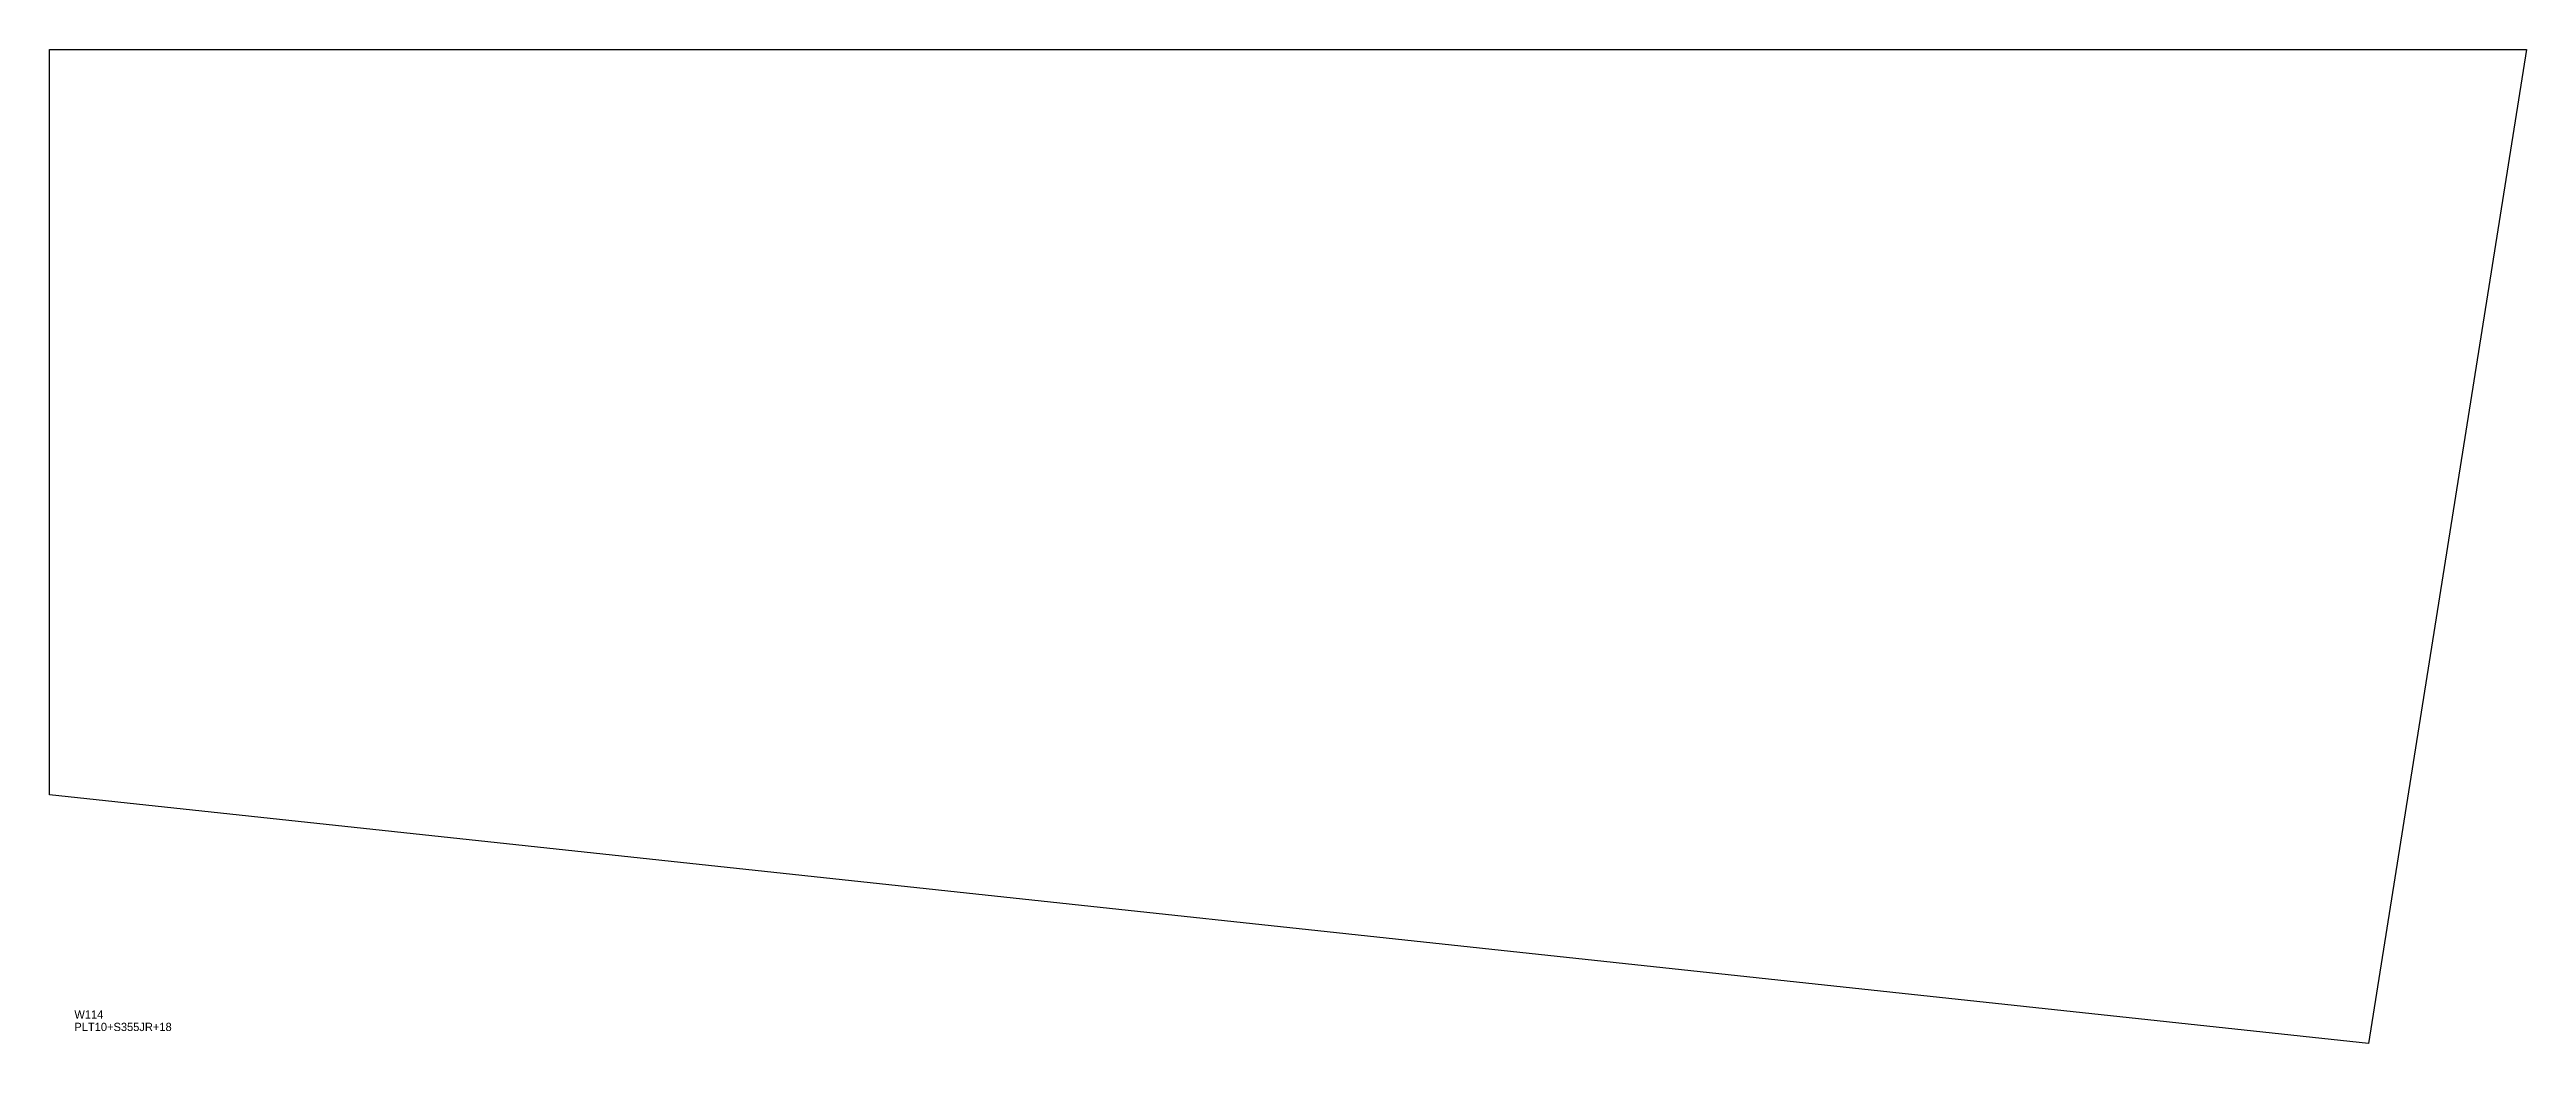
# Model space of a CAD drawing. Extents: x 0 to 2990, y 0 to 1200.
import ezdxf

# ---------------------------------------------------------------- set-up
doc = ezdxf.new("R2010")
doc.units = 0
for name, color, linetype in [('CUT', 7, 'CONTINUOUS'), ('SCRIBE', 3, 'CONTINUOUS'), ('TEXT', 7, 'CONTINUOUS')]:
    doc.layers.add(name, color=color, linetype=linetype)

msp = doc.modelspace()

# ---------------------------------------------------------------- linework, layer by layer
at = {"layer": 'CUT', "color": 7, "linetype": 'CONTINUOUS'}
msp.add_lwpolyline([(0, 300.13), (0, 1200.13), (2990, 1200.13), (2799.13, 0)], close=True, dxfattribs=at)

# ---------------------------------------------------------------- texts
at = {"layer": 'SCRIBE', "color": 3}
msp.add_text('W114', height=10, dxfattribs=at).set_placement((30, 30))
at = {"layer": 'TEXT', "color": 7}
msp.add_text('PLT10+S355JR+18', height=10, dxfattribs=at).set_placement((30, 15))

doc.saveas('drawing.dxf')
